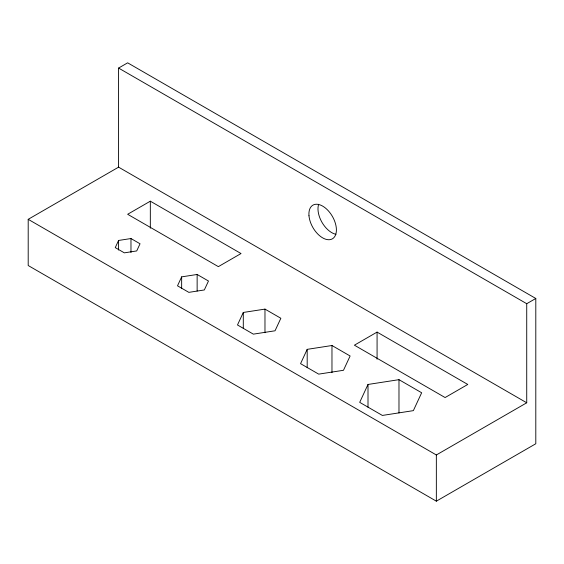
<?xml version="1.0" encoding="UTF-8"?>
<svg xmlns="http://www.w3.org/2000/svg" width="564" height="564" viewBox="0 0 564 564"><rect width="100%" height="100%" fill="white"/><g stroke="black" fill="none" stroke-linecap="round" stroke-linejoin="round"><path stroke-width="0.85" d="M118.581 240.454L115.26 247.61L124.334 252.848L136.721 250.931L140.041 243.775L130.975 238.544L118.581 240.454L118.581 250.042M181.65 276.868L177.505 285.814L188.841 292.356L204.33 289.959L208.476 281.02L197.139 274.471L181.65 276.868L181.65 288.204M243.296 312.456L237.486 324.977L253.356 334.142L275.042 330.786L280.851 318.265L264.974 309.107L243.296 312.456L243.296 328.199M307.19 349.349L300.556 363.653L318.695 374.129L343.469 370.294L350.11 355.99L331.97 345.513L307.19 349.349L307.19 367.742M368.003 384.458L359.705 402.344L382.378 415.435L413.356 410.641L421.653 392.763L398.981 379.671L368.003 384.458L368.003 407.236M118.581 68.068L127.654 62.83L535.8 298.476L535.8 443.748L436.346 501.17L28.2 265.524L28.2 219.326L118.581 167.148L526.727 402.788L526.727 303.707L118.581 68.068L118.581 167.148M150.327 201.186L127.654 214.278L218.353 266.638L241.025 253.546L150.327 201.186L150.327 228.208M377.076 332.097L354.403 345.189L445.102 397.549L467.775 384.458L377.076 332.097L377.076 359.197M526.727 303.707L535.8 298.476M28.2 219.326L436.346 454.972L526.727 402.788M436.346 454.972L436.346 501.17M398.981 379.671L398.981 412.954M331.97 345.513L331.97 372.67M264.974 309.107L264.974 332.711M197.139 274.471L197.139 291.038M130.975 238.544L130.975 252.489M335.975 234.307A19.444 11.224 60 0 1 322.002 222.371A19.444 11.224 60 0 1 318.653 204.302M308.98 215.758A19.444 11.224 60 0 0 330.737 239.503A19.444 11.224 60 0 0 328.248 210.717A19.444 11.224 60 0 0 308.98 215.758"/></g></svg>
